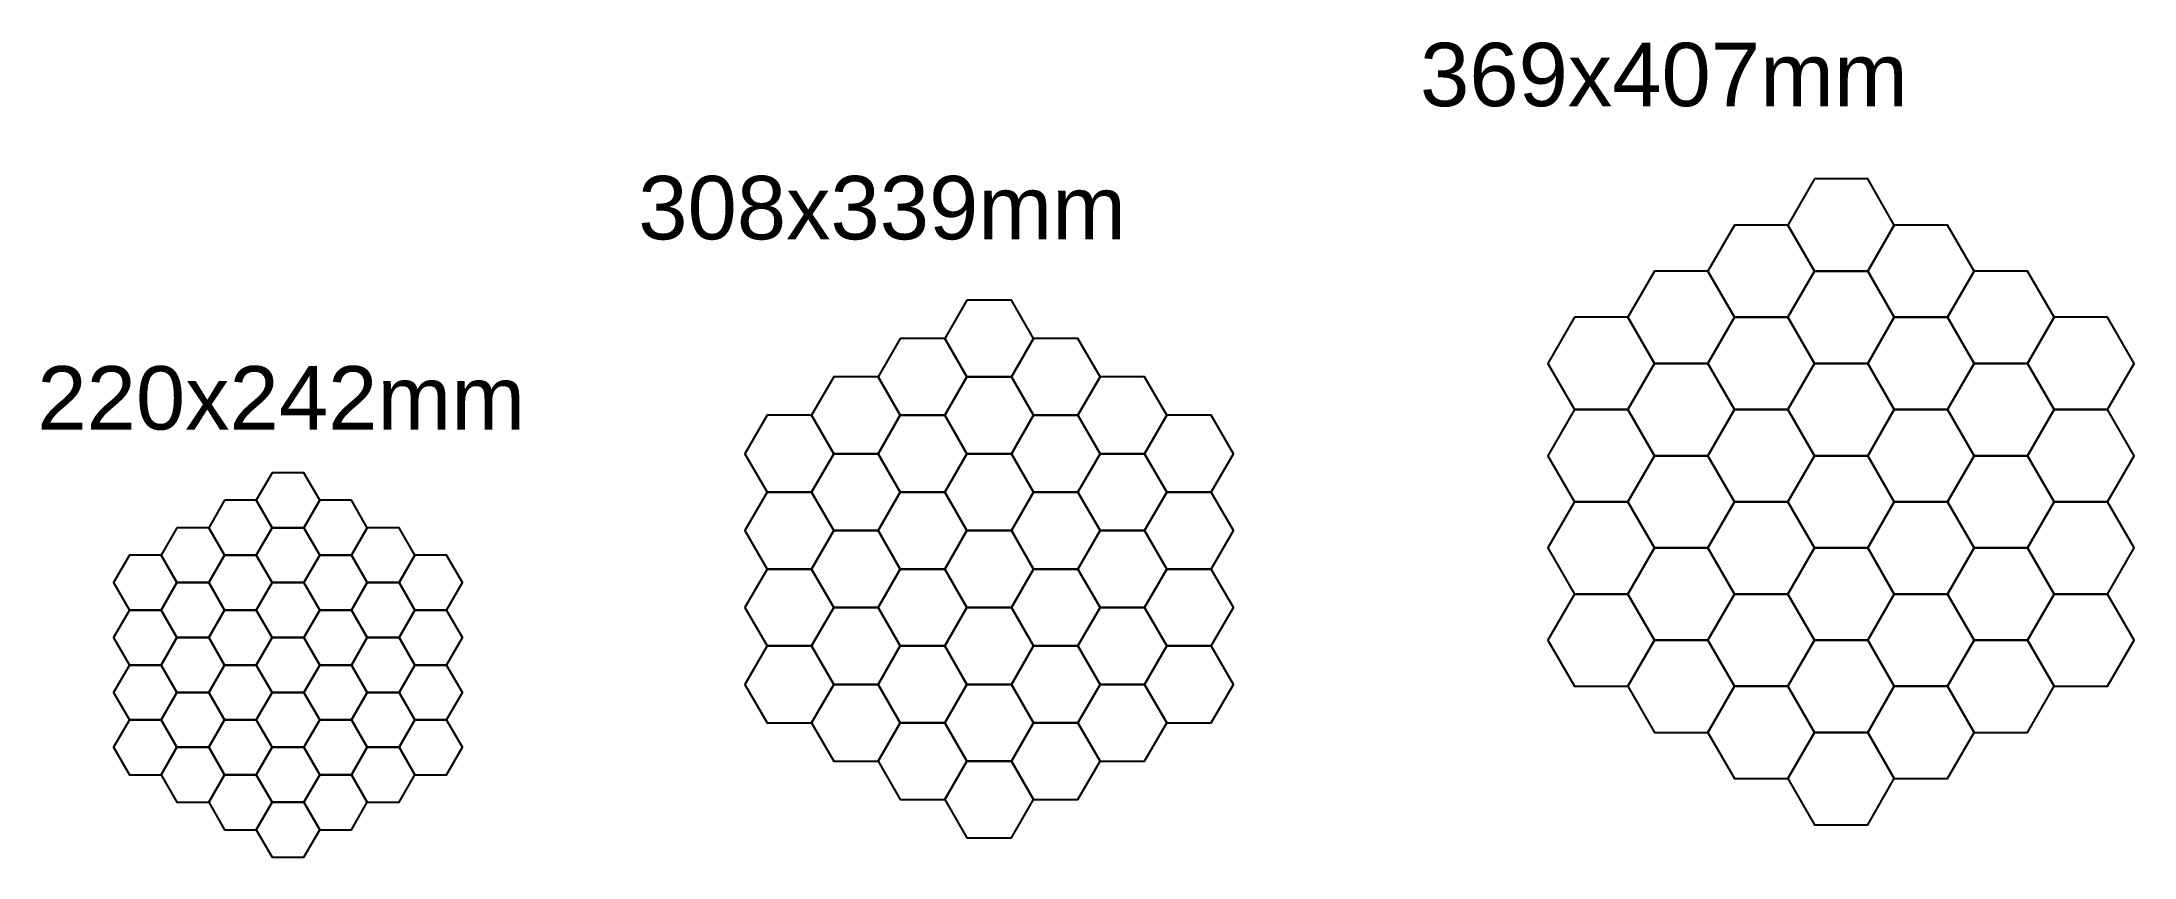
# Model space of a CAD drawing. Header units: inches. Extents: x 118 to 1436, y -11 to 504.
import ezdxf

# ---------------------------------------------------------------- set-up
doc = ezdxf.new("R2010")
doc.units = ezdxf.units.IN
doc.header["$MEASUREMENT"] = 0
doc.layers.get('0').update_dxf_attribs({"color": 253})
doc.layers.add('M', color=2, linetype='Continuous')
doc.layers.add('M2', color=30, linetype='Continuous')
doc.styles.get("Standard").update_dxf_attribs({"font": 'arial.ttf'})

msp = doc.modelspace()

# ---------------------------------------------------------------- linework, layer by layer
for points in [[(1234.9, 417), (1218.1, 387.9), (1234.9, 358.8), (1268.5, 358.8), (1285.3, 387.9), (1268.5, 417)], [(1184.5, 387.9), (1167.7, 358.8), (1184.5, 329.7), (1218.1, 329.7), (1234.9, 358.8), (1218.1, 387.9)], [(1285.3, 387.9), (1268.5, 358.8), (1285.3, 329.7), (1318.9, 329.7), (1335.7, 358.8), (1318.9, 387.9)], [(1134.1, 358.8), (1117.3, 329.7), (1134.1, 300.6), (1167.7, 300.6), (1184.5, 329.7), (1167.7, 358.8)], [(1234.9, 358.8), (1218.1, 329.7), (1234.9, 300.6), (1268.5, 300.6), (1285.3, 329.7), (1268.5, 358.8)], [(1335.7, 358.8), (1318.9, 329.7), (1335.7, 300.6), (1369.3, 300.6), (1386.1, 329.7), (1369.3, 358.8)], [(700.7, 340.6), (686.7, 316.4), (700.7, 292.1), (728.7, 292.1), (742.7, 316.4), (728.7, 340.6)], [(1083.7, 329.7), (1066.9, 300.6), (1083.7, 271.5), (1117.3, 271.5), (1134.1, 300.6), (1117.3, 329.7)], [(1184.5, 329.7), (1167.7, 300.6), (1184.5, 271.5), (1218.1, 271.5), (1234.9, 300.6), (1218.1, 329.7)], [(1285.3, 329.7), (1268.5, 300.6), (1285.3, 271.5), (1318.9, 271.5), (1335.7, 300.6), (1318.9, 329.7)], [(1386.1, 329.7), (1369.3, 300.6), (1386.1, 271.5), (1419.7, 271.5), (1436.5, 300.6), (1419.7, 329.7)], [(658.7, 316.4), (644.7, 292.1), (658.7, 267.9), (686.7, 267.9), (700.7, 292.1), (686.7, 316.4)], [(742.7, 316.4), (728.7, 292.1), (742.7, 267.9), (770.7, 267.9), (784.7, 292.1), (770.7, 316.4)], [(616.7, 292.1), (602.7, 267.9), (616.7, 243.6), (644.7, 243.6), (658.7, 267.9), (644.7, 292.1)], [(700.7, 292.1), (686.7, 267.9), (700.7, 243.6), (728.7, 243.6), (742.7, 267.9), (728.7, 292.1)], [(784.7, 292.1), (770.7, 267.9), (784.7, 243.6), (812.7, 243.6), (826.7, 267.9), (812.7, 292.1)], [(1134.1, 300.6), (1117.3, 271.5), (1134.1, 242.4), (1167.7, 242.4), (1184.5, 271.5), (1167.7, 300.6)], [(1234.9, 300.6), (1218.1, 271.5), (1234.9, 242.4), (1268.5, 242.4), (1285.3, 271.5), (1268.5, 300.6)], [(1335.7, 300.6), (1318.9, 271.5), (1335.7, 242.4), (1369.3, 242.4), (1386.1, 271.5), (1369.3, 300.6)], [(574.7, 267.9), (560.7, 243.6), (574.7, 219.4), (602.7, 219.4), (616.7, 243.6), (602.7, 267.9)], [(658.7, 267.9), (644.7, 243.6), (658.7, 219.4), (686.7, 219.4), (700.7, 243.6), (686.7, 267.9)], [(742.7, 267.9), (728.7, 243.6), (742.7, 219.4), (770.7, 219.4), (784.7, 243.6), (770.7, 267.9)], [(826.7, 267.9), (812.7, 243.6), (826.7, 219.4), (854.7, 219.4), (868.7, 243.6), (854.7, 267.9)], [(1083.7, 271.5), (1066.9, 242.4), (1083.7, 213.3), (1117.3, 213.3), (1134.1, 242.4), (1117.3, 271.5)], [(1184.5, 271.5), (1167.7, 242.4), (1184.5, 213.3), (1218.1, 213.3), (1234.9, 242.4), (1218.1, 271.5)], [(1285.3, 271.5), (1268.5, 242.4), (1285.3, 213.3), (1318.9, 213.3), (1335.7, 242.4), (1318.9, 271.5)], [(1386.1, 271.5), (1369.3, 242.4), (1386.1, 213.3), (1419.7, 213.3), (1436.5, 242.4), (1419.7, 271.5)], [(616.7, 243.6), (602.7, 219.4), (616.7, 195.1), (644.7, 195.1), (658.7, 219.4), (644.7, 243.6)], [(700.7, 243.6), (686.7, 219.4), (700.7, 195.1), (728.7, 195.1), (742.7, 219.4), (728.7, 243.6)], [(784.7, 243.6), (770.7, 219.4), (784.7, 195.1), (812.7, 195.1), (826.7, 219.4), (812.7, 243.6)], [(1134.1, 242.4), (1117.3, 213.3), (1134.1, 184.2), (1167.7, 184.2), (1184.5, 213.3), (1167.7, 242.4)], [(1234.9, 242.4), (1218.1, 213.3), (1234.9, 184.2), (1268.5, 184.2), (1285.3, 213.3), (1268.5, 242.4)], [(1335.7, 242.4), (1318.9, 213.3), (1335.7, 184.2), (1369.3, 184.2), (1386.1, 213.3), (1369.3, 242.4)], [(262.7, 231.6), (252.7, 214.3), (262.7, 196.9), (282.7, 196.9), (292.7, 214.3), (282.7, 231.6)], [(232.7, 214.3), (222.7, 196.9), (232.7, 179.6), (252.7, 179.6), (262.7, 196.9), (252.7, 214.3)], [(292.7, 214.3), (282.7, 196.9), (292.7, 179.6), (312.7, 179.6), (322.7, 196.9), (312.7, 214.3)], [(574.7, 219.4), (560.7, 195.1), (574.7, 170.9), (602.7, 170.9), (616.7, 195.1), (602.7, 219.4)], [(658.7, 219.4), (644.7, 195.1), (658.7, 170.9), (686.7, 170.9), (700.7, 195.1), (686.7, 219.4)], [(742.7, 219.4), (728.7, 195.1), (742.7, 170.9), (770.7, 170.9), (784.7, 195.1), (770.7, 219.4)], [(826.7, 219.4), (812.7, 195.1), (826.7, 170.9), (854.7, 170.9), (868.7, 195.1), (854.7, 219.4)], [(1083.7, 213.3), (1066.9, 184.2), (1083.7, 155.1), (1117.3, 155.1), (1134.1, 184.2), (1117.3, 213.3)], [(1184.5, 213.3), (1167.7, 184.2), (1184.5, 155.1), (1218.1, 155.1), (1234.9, 184.2), (1218.1, 213.3)], [(1285.3, 213.3), (1268.5, 184.2), (1285.3, 155.1), (1318.9, 155.1), (1335.7, 184.2), (1318.9, 213.3)], [(1386.1, 213.3), (1369.3, 184.2), (1386.1, 155.1), (1419.7, 155.1), (1436.5, 184.2), (1419.7, 213.3)], [(202.7, 196.9), (192.7, 179.6), (202.7, 162.3), (222.7, 162.3), (232.7, 179.6), (222.7, 196.9)], [(262.7, 196.9), (252.7, 179.6), (262.7, 162.3), (282.7, 162.3), (292.7, 179.6), (282.7, 196.9)], [(322.7, 196.9), (312.7, 179.6), (322.7, 162.3), (342.7, 162.3), (352.7, 179.6), (342.7, 196.9)], [(616.7, 195.1), (602.7, 170.9), (616.7, 146.6), (644.7, 146.6), (658.7, 170.9), (644.7, 195.1)], [(700.7, 195.1), (686.7, 170.9), (700.7, 146.6), (728.7, 146.6), (742.7, 170.9), (728.7, 195.1)], [(784.7, 195.1), (770.7, 170.9), (784.7, 146.6), (812.7, 146.6), (826.7, 170.9), (812.7, 195.1)], [(172.7, 179.6), (162.7, 162.3), (172.7, 145), (192.7, 145), (202.7, 162.3), (192.7, 179.6)], [(232.7, 179.6), (222.7, 162.3), (232.7, 145), (252.7, 145), (262.7, 162.3), (252.7, 179.6)], [(292.7, 179.6), (282.7, 162.3), (292.7, 145), (312.7, 145), (322.7, 162.3), (312.7, 179.6)], [(352.7, 179.6), (342.7, 162.3), (352.7, 145), (372.7, 145), (382.7, 162.3), (372.7, 179.6)], [(1134.1, 184.2), (1117.3, 155.1), (1134.1, 126), (1167.7, 126), (1184.5, 155.1), (1167.7, 184.2)], [(1234.9, 184.2), (1218.1, 155.1), (1234.9, 126), (1268.5, 126), (1285.3, 155.1), (1268.5, 184.2)], [(1335.7, 184.2), (1318.9, 155.1), (1335.7, 126), (1369.3, 126), (1386.1, 155.1), (1369.3, 184.2)], [(202.7, 162.3), (192.7, 145), (202.7, 127.7), (222.7, 127.7), (232.7, 145), (222.7, 162.3)], [(262.7, 162.3), (252.7, 145), (262.7, 127.7), (282.7, 127.7), (292.7, 145), (282.7, 162.3)], [(322.7, 162.3), (312.7, 145), (322.7, 127.7), (342.7, 127.7), (352.7, 145), (342.7, 162.3)], [(574.7, 170.9), (560.7, 146.6), (574.7, 122.4), (602.7, 122.4), (616.7, 146.6), (602.7, 170.9)], [(658.7, 170.9), (644.7, 146.6), (658.7, 122.4), (686.7, 122.4), (700.7, 146.6), (686.7, 170.9)], [(742.7, 170.9), (728.7, 146.6), (742.7, 122.4), (770.7, 122.4), (784.7, 146.6), (770.7, 170.9)], [(826.7, 170.9), (812.7, 146.6), (826.7, 122.4), (854.7, 122.4), (868.7, 146.6), (854.7, 170.9)], [(616.7, 146.6), (602.7, 122.4), (616.7, 98.1), (644.7, 98.1), (658.7, 122.4), (644.7, 146.6)], [(700.7, 146.6), (686.7, 122.4), (700.7, 98.1), (728.7, 98.1), (742.7, 122.4), (728.7, 146.6)], [(784.7, 146.6), (770.7, 122.4), (784.7, 98.1), (812.7, 98.1), (826.7, 122.4), (812.7, 146.6)], [(1083.7, 155.1), (1066.9, 126), (1083.7, 96.9), (1117.3, 96.9), (1134.1, 126), (1117.3, 155.1)], [(1184.5, 155.1), (1167.7, 126), (1184.5, 96.9), (1218.1, 96.9), (1234.9, 126), (1218.1, 155.1)], [(1285.3, 155.1), (1268.5, 126), (1285.3, 96.9), (1318.9, 96.9), (1335.7, 126), (1318.9, 155.1)], [(1386.1, 155.1), (1369.3, 126), (1386.1, 96.9), (1419.7, 96.9), (1436.5, 126), (1419.7, 155.1)], [(172.7, 145), (162.7, 127.7), (172.7, 110.3), (192.7, 110.3), (202.7, 127.7), (192.7, 145)], [(232.7, 145), (222.7, 127.7), (232.7, 110.3), (252.7, 110.3), (262.7, 127.7), (252.7, 145)], [(292.7, 145), (282.7, 127.7), (292.7, 110.3), (312.7, 110.3), (322.7, 127.7), (312.7, 145)], [(352.7, 145), (342.7, 127.7), (352.7, 110.3), (372.7, 110.3), (382.7, 127.7), (372.7, 145)], [(202.7, 127.7), (192.7, 110.3), (202.7, 93), (222.7, 93), (232.7, 110.3), (222.7, 127.7)], [(262.7, 127.7), (252.7, 110.3), (262.7, 93), (282.7, 93), (292.7, 110.3), (282.7, 127.7)], [(322.7, 127.7), (312.7, 110.3), (322.7, 93), (342.7, 93), (352.7, 110.3), (342.7, 127.7)], [(574.7, 122.4), (560.7, 98.1), (574.7, 73.9), (602.7, 73.9), (616.7, 98.1), (602.7, 122.4)], [(658.7, 122.4), (644.7, 98.1), (658.7, 73.9), (686.7, 73.9), (700.7, 98.1), (686.7, 122.4)], [(742.7, 122.4), (728.7, 98.1), (742.7, 73.9), (770.7, 73.9), (784.7, 98.1), (770.7, 122.4)], [(826.7, 122.4), (812.7, 98.1), (826.7, 73.9), (854.7, 73.9), (868.7, 98.1), (854.7, 122.4)], [(1134.1, 126), (1117.3, 96.9), (1134.1, 67.8), (1167.7, 67.8), (1184.5, 96.9), (1167.7, 126)], [(1234.9, 126), (1218.1, 96.9), (1234.9, 67.8), (1268.5, 67.8), (1285.3, 96.9), (1268.5, 126)], [(1335.7, 126), (1318.9, 96.9), (1335.7, 67.8), (1369.3, 67.8), (1386.1, 96.9), (1369.3, 126)], [(172.7, 110.3), (162.7, 93), (172.7, 75.7), (192.7, 75.7), (202.7, 93), (192.7, 110.3)], [(232.7, 110.3), (222.7, 93), (232.7, 75.7), (252.7, 75.7), (262.7, 93), (252.7, 110.3)], [(292.7, 110.3), (282.7, 93), (292.7, 75.7), (312.7, 75.7), (322.7, 93), (312.7, 110.3)], [(352.7, 110.3), (342.7, 93), (352.7, 75.7), (372.7, 75.7), (382.7, 93), (372.7, 110.3)], [(202.7, 93), (192.7, 75.7), (202.7, 58.4), (222.7, 58.4), (232.7, 75.7), (222.7, 93)], [(262.7, 93), (252.7, 75.7), (262.7, 58.4), (282.7, 58.4), (292.7, 75.7), (282.7, 93)], [(322.7, 93), (312.7, 75.7), (322.7, 58.4), (342.7, 58.4), (352.7, 75.7), (342.7, 93)], [(616.7, 98.1), (602.7, 73.9), (616.7, 49.6), (644.7, 49.6), (658.7, 73.9), (644.7, 98.1)], [(700.7, 98.1), (686.7, 73.9), (700.7, 49.6), (728.7, 49.6), (742.7, 73.9), (728.7, 98.1)], [(784.7, 98.1), (770.7, 73.9), (784.7, 49.6), (812.7, 49.6), (826.7, 73.9), (812.7, 98.1)], [(1184.5, 96.9), (1167.7, 67.8), (1184.5, 38.7), (1218.1, 38.7), (1234.9, 67.8), (1218.1, 96.9)], [(1285.3, 96.9), (1268.5, 67.8), (1285.3, 38.7), (1318.9, 38.7), (1335.7, 67.8), (1318.9, 96.9)], [(172.7, 75.7), (162.7, 58.4), (172.7, 41), (192.7, 41), (202.7, 58.4), (192.7, 75.7)], [(232.7, 75.7), (222.7, 58.4), (232.7, 41), (252.7, 41), (262.7, 58.4), (252.7, 75.7)], [(292.7, 75.7), (282.7, 58.4), (292.7, 41), (312.7, 41), (322.7, 58.4), (312.7, 75.7)], [(352.7, 75.7), (342.7, 58.4), (352.7, 41), (372.7, 41), (382.7, 58.4), (372.7, 75.7)], [(658.7, 73.9), (644.7, 49.6), (658.7, 25.4), (686.7, 25.4), (700.7, 49.6), (686.7, 73.9)], [(742.7, 73.9), (728.7, 49.6), (742.7, 25.4), (770.7, 25.4), (784.7, 49.6), (770.7, 73.9)], [(1234.9, 67.8), (1218.1, 38.7), (1234.9, 9.6), (1268.5, 9.6), (1285.3, 38.7), (1268.5, 67.8)], [(202.7, 58.4), (192.7, 41), (202.7, 23.7), (222.7, 23.7), (232.7, 41), (222.7, 58.4)], [(262.7, 58.4), (252.7, 41), (262.7, 23.7), (282.7, 23.7), (292.7, 41), (282.7, 58.4)], [(322.7, 58.4), (312.7, 41), (322.7, 23.7), (342.7, 23.7), (352.7, 41), (342.7, 58.4)], [(232.7, 41), (222.7, 23.7), (232.7, 6.4), (252.7, 6.4), (262.7, 23.7), (252.7, 41)], [(292.7, 41), (282.7, 23.7), (292.7, 6.4), (312.7, 6.4), (322.7, 23.7), (312.7, 41)], [(700.7, 49.6), (686.7, 25.4), (700.7, 1.2), (728.7, 1.2), (742.7, 25.4), (728.7, 49.6)], [(262.7, 23.7), (252.7, 6.4), (262.7, -10.9), (282.7, -10.9), (292.7, 6.4), (282.7, 23.7)]]:
    msp.add_lwpolyline(points, close=True)
at = {"layer": 'M'}
for points in [[(1335.7, 358.8), (1318.9, 329.7), (1335.7, 300.6), (1369.3, 300.6), (1386.1, 271.5), (1369.3, 242.4), (1335.7, 242.4), (1318.9, 271.5), (1285.3, 271.5), (1268.5, 242.4)], [(784.7, 292.1), (770.7, 267.9), (784.7, 243.6), (812.7, 243.6), (826.7, 219.4), (812.7, 195.1), (784.7, 195.1), (770.7, 219.4), (742.7, 219.4), (728.7, 195.1)], [(1083.7, 213.3), (1117.3, 213.3), (1134.1, 242.4), (1117.3, 271.5), (1134.1, 300.6), (1167.7, 300.6), (1184.5, 271.5), (1167.7, 242.4), (1184.5, 213.3), (1218.1, 213.3)], [(574.7, 170.9), (602.7, 170.9), (616.7, 195.1), (602.7, 219.4), (616.7, 243.6), (644.7, 243.6), (658.7, 219.4), (644.7, 195.1), (658.7, 170.9), (686.7, 170.9)], [(322.7, 196.9), (312.7, 179.6), (322.7, 162.3), (342.7, 162.3), (352.7, 145), (342.7, 127.7), (322.7, 127.7), (312.7, 145), (292.7, 145), (282.7, 127.7)], [(1335.7, 67.8), (1318.9, 96.9), (1285.3, 96.9), (1268.5, 67.8), (1234.9, 67.8), (1218.1, 96.9), (1234.9, 126), (1268.5, 126), (1285.3, 155.1), (1268.5, 184.2)], [(172.7, 110.3), (192.7, 110.3), (202.7, 127.7), (192.7, 145), (202.7, 162.3), (222.7, 162.3), (232.7, 145), (222.7, 127.7), (232.7, 110.3), (252.7, 110.3)], [(784.7, 49.6), (770.7, 73.9), (742.7, 73.9), (728.7, 49.6), (700.7, 49.6), (686.7, 73.9), (700.7, 98.1), (728.7, 98.1), (742.7, 122.4), (728.7, 146.6)], [(322.7, 23.7), (312.7, 41), (292.7, 41), (282.7, 23.7), (262.7, 23.7), (252.7, 41), (262.7, 58.4), (282.7, 58.4), (292.7, 75.7), (282.7, 93)]]:
    msp.add_lwpolyline(points, dxfattribs=at)
at = {"layer": 'M2'}
for points in [[(1167.7, 358.8), (1184.5, 329.7), (1218.1, 329.7), (1234.9, 358.8), (1268.5, 358.8), (1285.3, 329.7), (1268.5, 300.6), (1234.9, 300.6), (1218.1, 271.5), (1234.9, 242.4)], [(644.7, 292.1), (658.7, 267.9), (686.7, 267.9), (700.7, 292.1), (728.7, 292.1), (742.7, 267.9), (728.7, 243.6), (700.7, 243.6), (686.7, 219.4), (700.7, 195.1)], [(1419.7, 213.3), (1386.1, 213.3), (1369.3, 184.2), (1386.1, 155.1), (1369.3, 126), (1335.7, 126), (1318.9, 155.1), (1335.7, 184.2), (1318.9, 213.3), (1285.3, 213.3)], [(222.7, 196.9), (232.7, 179.6), (252.7, 179.6), (262.7, 196.9), (282.7, 196.9), (292.7, 179.6), (282.7, 162.3), (262.7, 162.3), (252.7, 145), (262.7, 127.7)], [(1167.7, 67.8), (1184.5, 96.9), (1167.7, 126), (1134.1, 126), (1117.3, 155.1), (1134.1, 184.2), (1167.7, 184.2), (1184.5, 155.1), (1218.1, 155.1), (1234.9, 184.2)], [(854.7, 170.9), (826.7, 170.9), (812.7, 146.6), (826.7, 122.4), (812.7, 98.1), (784.7, 98.1), (770.7, 122.4), (784.7, 146.6), (770.7, 170.9), (742.7, 170.9)], [(644.7, 49.6), (658.7, 73.9), (644.7, 98.1), (616.7, 98.1), (602.7, 122.4), (616.7, 146.6), (644.7, 146.6), (658.7, 122.4), (686.7, 122.4), (700.7, 146.6)], [(372.7, 110.3), (352.7, 110.3), (342.7, 93), (352.7, 75.7), (342.7, 58.4), (322.7, 58.4), (312.7, 75.7), (322.7, 93), (312.7, 110.3), (292.7, 110.3)], [(222.7, 23.7), (232.7, 41), (222.7, 58.4), (202.7, 58.4), (192.7, 75.7), (202.7, 93), (222.7, 93), (232.7, 75.7), (252.7, 75.7), (262.7, 93)]]:
    msp.add_lwpolyline(points, dxfattribs=at)
for points in [[(1234.9, 242.4), (1268.5, 242.4), (1285.3, 213.3), (1268.5, 184.2), (1234.9, 184.2), (1218.1, 213.3)], [(700.7, 195.1), (728.7, 195.1), (742.7, 170.9), (728.7, 146.6), (700.7, 146.6), (686.7, 170.9)], [(262.7, 127.7), (282.7, 127.7), (292.7, 110.3), (282.7, 93), (262.7, 93), (252.7, 110.3)]]:
    msp.add_lwpolyline(points, close=True, dxfattribs=at)

# ---------------------------------------------------------------- texts
for s, p in [('369x407mm', (986.3, 462.9)), ('308x339mm', (493.5, 378.9)), ('220x242mm', (114.7, 258.9))]:
    msp.add_text(s, height=40, dxfattribs=at).set_placement(p)

doc.saveas('drawing.dxf')
